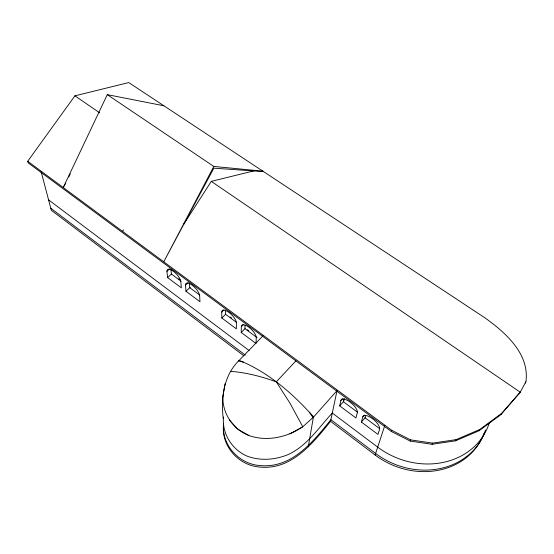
<?xml version="1.0" encoding="UTF-8"?>
<svg xmlns="http://www.w3.org/2000/svg" width="554" height="554" viewBox="0 0 554 554"><rect width="100%" height="100%" fill="white"/><g stroke="black" fill="none" stroke-linecap="round" stroke-linejoin="round"><path stroke-width="0.83" d="M241.329 326.625A9.799 3.823 44.6 0 1 248.954 327.234A9.799 3.823 44.6 0 1 256.273 337.725L256.017 343.501L241.225 332.476L241.329 326.625L243.497 324.443M241.225 332.476L244.979 328.681L245.062 325.323M519.486 393.52L525.919 381.782C529.79 353.951 505.511 332.622 485.131 317.975L128.75 82.567L74.922 95.835L27.7 161.276L28.136 162.848L391.394 431.524L410.195 441.067L432.065 444.287L455.575 440.811L479.099 430.721L500.948 414.6L520.254 392.184L211.275 181.373L183.748 224.19M489.362 422.681A73.28 63.163 23.1 0 1 377.696 447.14L332.303 413.035C318.308 427.979 306.681 446.572 287.18 454.966C274.646 459.848 260.754 460.949 247.929 456.448C232.299 450.236 221.849 433.803 223.491 417.01M223.601 423.651C221.226 444.91 239.003 464.127 259.978 465.554C291.882 468.615 313.017 441.794 330.904 419.697L375.626 453.456A72.283 62.567 23.5 0 0 485.512 430.029M223.214 418.665C220.97 398.042 223.504 375.515 239.162 360.363C268.42 372.26 292.837 393.603 313.64 416.947L302.782 426.76L289.86 433.934M222.881 396.401L225.069 383.61M308.273 446.815L313.363 417.266L337.012 390.632L330.558 421.338C312.733 443.359 291.688 470.124 259.881 467.077C239.453 465.602 222.362 447.632 223.352 426.912M340.869 400.542A10.415 4.141 41.4 0 1 350.17 402.149A10.415 4.141 41.4 0 1 357.295 412.737L355.924 417.979L339.685 405.874L340.869 400.542L342.455 398.741M344.048 398.631L343.348 401.698L357.545 412.231M343.93 400.466L344.283 398.935M362.822 416.843A10.574 4.203 40.6 0 1 372.51 418.685A10.574 4.203 40.6 0 1 379.587 429.295L377.953 434.405L361.388 422.051L362.822 416.843L364.4 415.008M365.661 415.548L365.031 417.792L379.511 428.54M330.558 421.338L375.113 455.007L384.788 425.534M391.394 431.524L391.803 430.34L27.7 161.276M410.195 441.067L410.659 439.897L432.591 443.117L456.164 439.627L479.757 429.495L501.668 413.326L520.254 392.184M432.065 444.287L432.591 443.117M163.901 105.786L107.282 94.637L63.232 187.536L65.787 183.222M68.772 177.024L70.261 173.928M455.575 440.811L456.164 439.627M213.802 166.442L163.742 261.807L213.844 168.174L261.64 171.491L262.894 171.179L213.802 166.442L107.282 94.637M479.099 430.721L479.757 429.495M500.948 414.6L501.668 413.326M525.15 383.119L525.919 381.782M122.552 231.371L123.473 229.917M361.388 422.051L365.432 417.321M339.685 405.874L343.757 401.234M230.651 371.332C246.288 372.551 261.599 376.491 276.294 381.879L295.884 360.889M238.871 360.661L262.949 335.876M221.829 318.017L221.732 312.075A9.702 3.753 45.2 0 1 229.044 312.498A9.702 3.753 45.2 0 1 236.392 322.961L236.343 328.841L221.829 318.017L225.603 314.298L225.554 310.032M221.732 312.075L223.906 309.928M185.964 291.279L185.5 285.165A9.536 3.615 46.4 0 1 192.245 285.255A9.536 3.615 46.4 0 1 199.648 295.677L199.973 301.722L185.964 291.279L190.174 287.291M185.5 285.165L188.242 282.588M167.585 277.582L166.941 271.384A9.453 3.546 46.9 0 1 173.395 271.308A9.453 3.546 46.9 0 1 180.833 281.695L181.338 287.831L167.585 277.582L171.387 274.057L170.937 269.396M166.941 271.384L169.69 268.856M211.275 181.373L253.85 170.888M238.663 361L243.428 362.136M391.803 430.34L410.659 439.897M248.753 435.409L237.666 429.108L229.328 420.015M74.922 95.835L99.672 112.815M178.686 278.766L180.057 279.784M230.159 316.957L231.544 317.982M247.409 329.755L248.753 330.752M171.387 274.057L181.013 281.197M199.752 295.109L189.759 287.692L189.44 283.087M225.603 314.298L236.648 322.497M244.979 328.681L257.07 337.656M48.579 199.862L249.141 350.55M50.788 208.235L245.318 355.093M243.836 355.793L51.328 210.298L41.135 171.671M309.333 412.155L313.01 417.515M276.294 381.879L289.998 403.187L302.754 426.719C287.124 437.411 266.91 441.905 248.725 435.458C232.922 429.26 222.355 413.395 222.826 396.415M484.092 433.193A72.034 62.415 23.6 0 1 375.113 455.007"/></g></svg>
